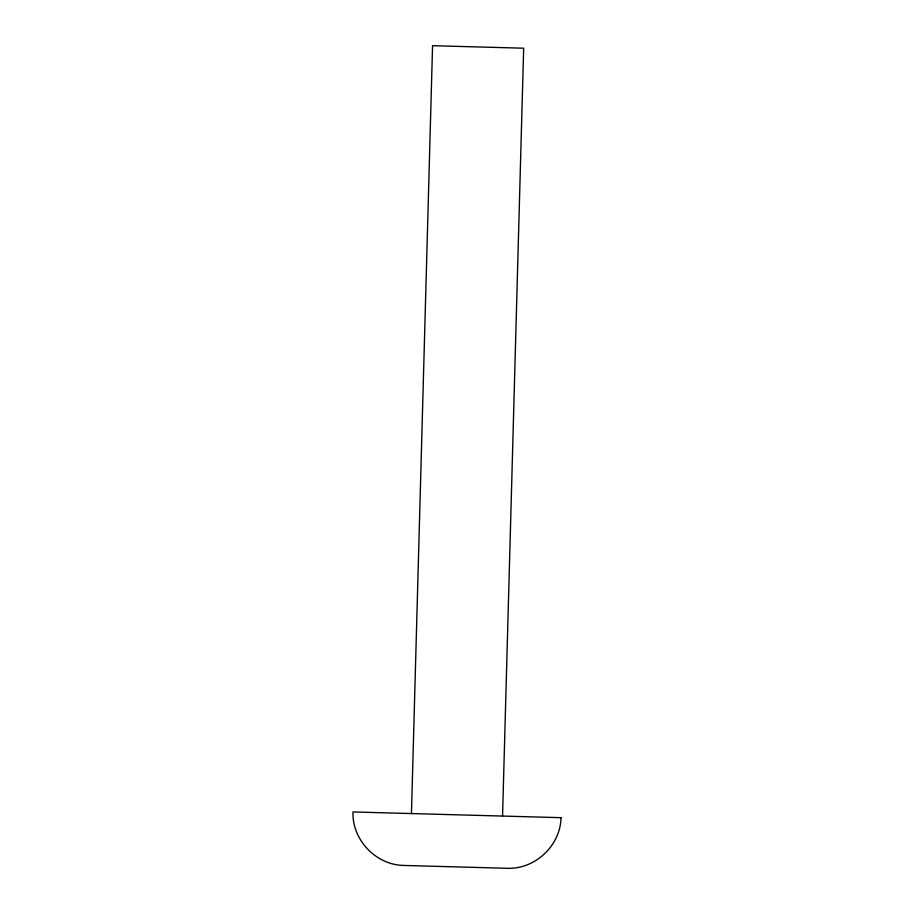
<?xml version="1.0" encoding="UTF-8"?>
<svg xmlns="http://www.w3.org/2000/svg" width="914" height="914" viewBox="0 0 914 914"><rect width="100%" height="100%" fill="white"/><g stroke="black" fill="none" stroke-linecap="round" stroke-linejoin="round"><path stroke-width="1.37" d="M411.449 813.563L432.562 45.7L523.665 48.202L502.551 816.065M561.025 817.676C560.431 845.564 535.341 869.248 507.476 868.3L403.657 865.444C375.78 864.861 352.039 839.829 352.975 811.952L561.025 817.676"/></g></svg>
